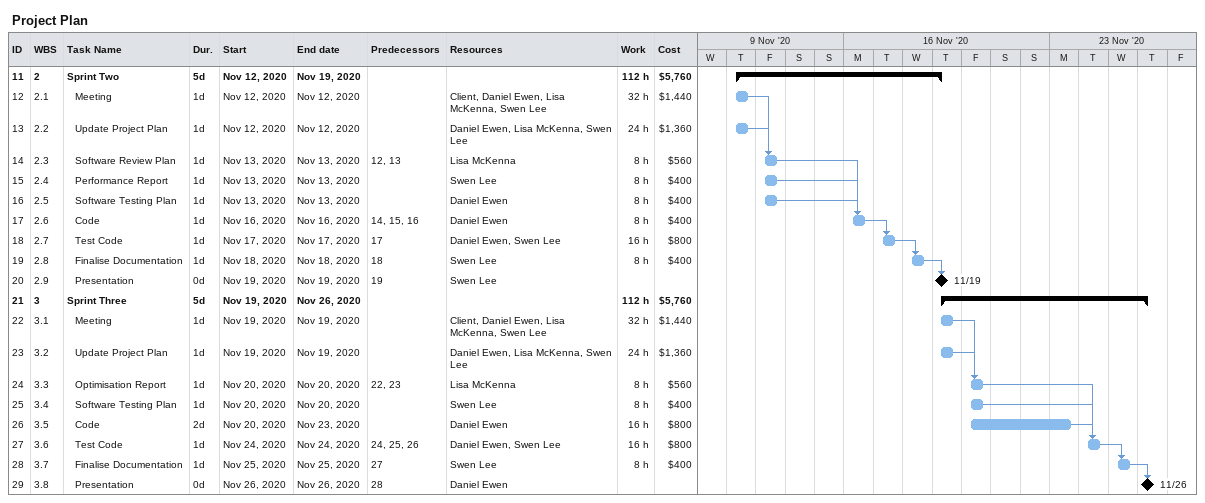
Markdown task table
Project Plan

| ID | WBS | Task | Duration | Start | Finish | Predecessors | Resources | Work (h) | Cost ($) |
|---|---|---|---|---|---|---|---|---|---|
| 11 | 2 | **Sprint Two** | 5d | 2020-11-12 | 2020-11-19 |  |  | 112 | 5760 |
| 12 | 2.1 | Meeting | 1d | 2020-11-12 | 2020-11-12 |  | Client, Daniel Ewen, Lisa McKenna, Swen Lee | 32 | 1440 |
| 13 | 2.2 | Update Project Plan | 1d | 2020-11-12 | 2020-11-12 |  | Daniel Ewen, Lisa McKenna, Swen Lee | 24 | 1360 |
| 14 | 2.3 | Software Review Plan | 1d | 2020-11-13 | 2020-11-13 | 12, 13 | Lisa McKenna | 8 | 560 |
| 15 | 2.4 | Performance Report | 1d | 2020-11-13 | 2020-11-13 |  | Swen Lee | 8 | 400 |
| 16 | 2.5 | Software Testing Plan | 1d | 2020-11-13 | 2020-11-13 |  | Daniel Ewen | 8 | 400 |
| 17 | 2.6 | Code | 1d | 2020-11-16 | 2020-11-16 | 14, 15, 16 | Daniel Ewen | 8 | 400 |
| 18 | 2.7 | Test Code | 1d | 2020-11-17 | 2020-11-17 | 17 | Daniel Ewen, Swen Lee | 16 | 800 |
| 19 | 2.8 | Finalise Documentation | 1d | 2020-11-18 | 2020-11-18 | 18 | Swen Lee | 8 | 400 |
| 20 | 2.9 | Presentation | 0d | 2020-11-19 | 2020-11-19 | 19 | Swen Lee |  |  |
| 21 | 3 | **Sprint Three** | 5d | 2020-11-19 | 2020-11-26 |  |  | 112 | 5760 |
| 22 | 3.1 | Meeting | 1d | 2020-11-19 | 2020-11-19 |  | Client, Daniel Ewen, Lisa McKenna, Swen Lee | 32 | 1440 |
| 23 | 3.2 | Update Project Plan | 1d | 2020-11-19 | 2020-11-19 |  | Daniel Ewen, Lisa McKenna, Swen Lee | 24 | 1360 |
| 24 | 3.3 | Optimisation Report | 1d | 2020-11-20 | 2020-11-20 | 22, 23 | Lisa McKenna | 8 | 560 |
| 25 | 3.4 | Software Testing Plan | 1d | 2020-11-20 | 2020-11-20 |  | Swen Lee | 8 | 400 |
| 26 | 3.5 | Code | 2d | 2020-11-20 | 2020-11-23 |  | Daniel Ewen | 16 | 800 |
| 27 | 3.6 | Test Code | 1d | 2020-11-24 | 2020-11-24 | 24, 25, 26 | Daniel Ewen, Swen Lee | 16 | 800 |
| 28 | 3.7 | Finalise Documentation | 1d | 2020-11-25 | 2020-11-25 | 27 | Swen Lee | 8 | 400 |
| 29 | 3.8 | Presentation | 0d | 2020-11-26 | 2020-11-26 | 28 | Daniel Ewen |  |  |
